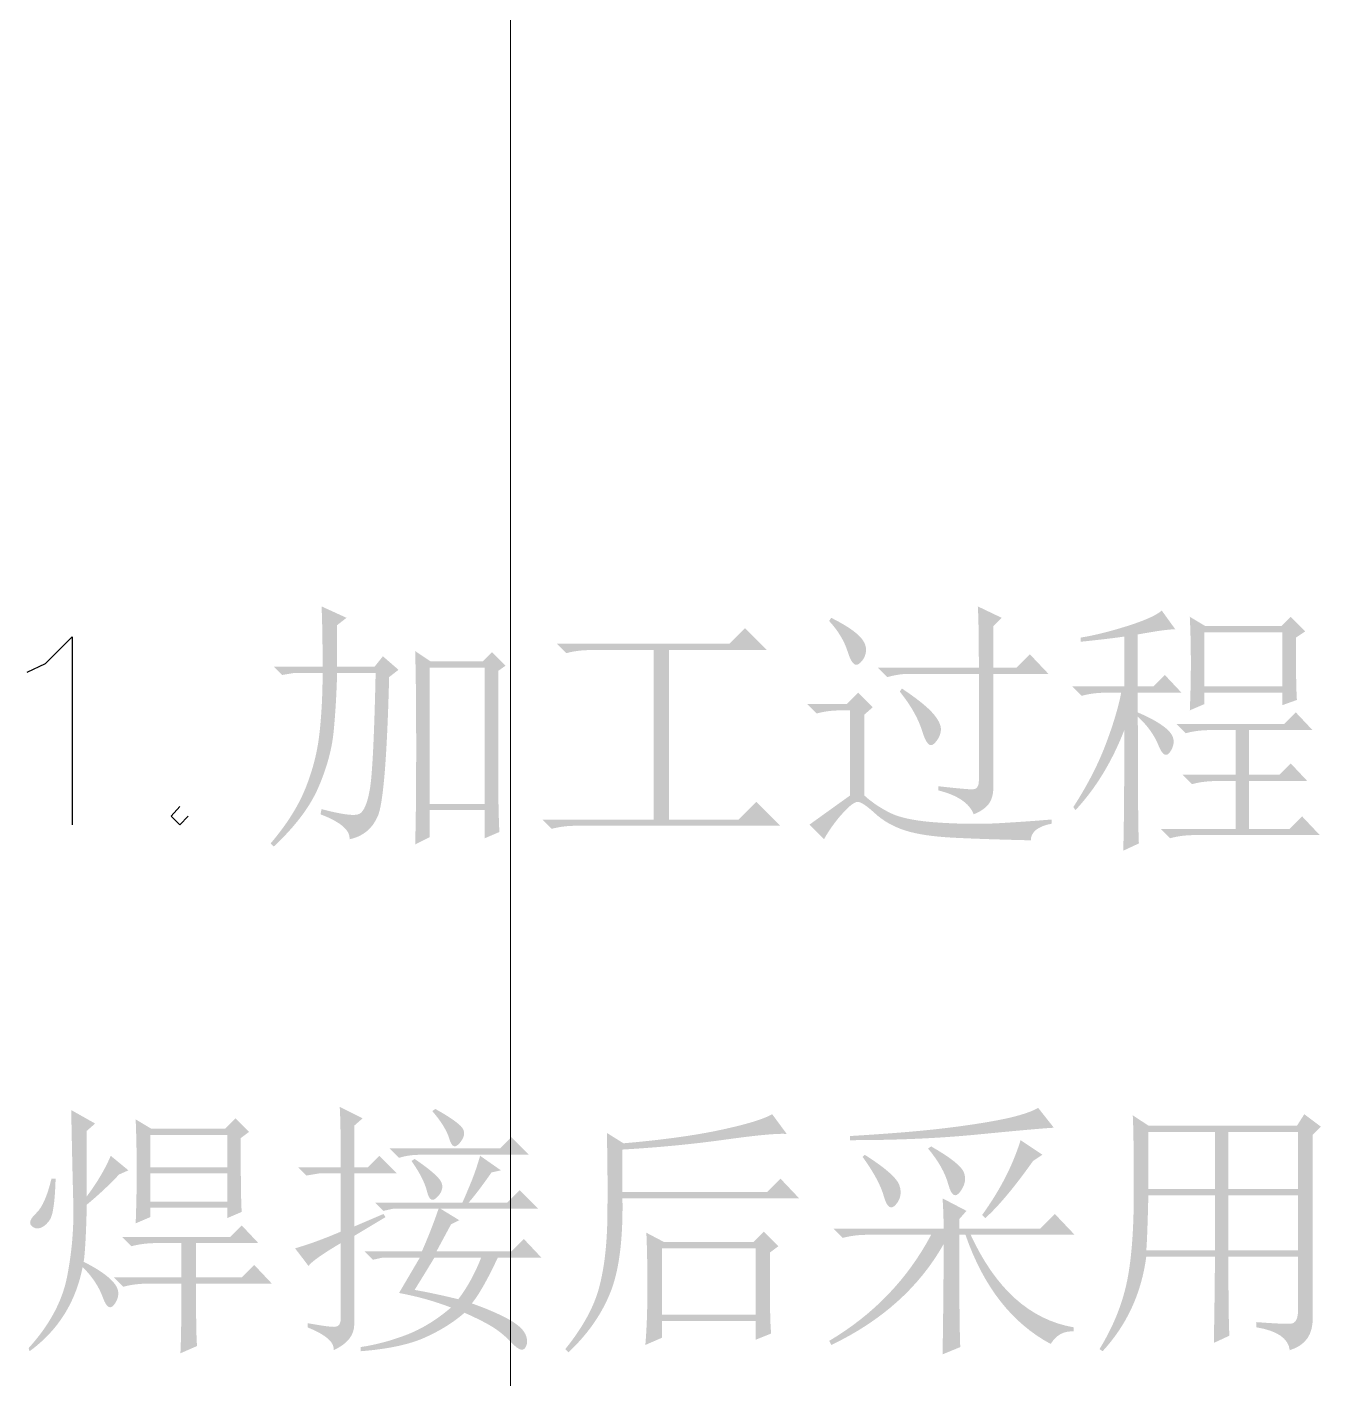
# Model space of a CAD drawing. Header units: millimetres. Extents: x 0 to 841, y 0 to 1189.
# Drawn here: x 406.02 to 444.78, y 177.9 to 218.4 of the extents above; entities that cross this region are included whole.
import ezdxf

# ---------------------------------------------------------------- set-up
doc = ezdxf.new("R2010")
doc.units = ezdxf.units.MM
doc.layers.add('C00-00-00', color=7, linetype='Continuous')
doc.layers.add('CBF-BF-BF', color=7, linetype='Continuous', true_color=0xbfbfbf)

msp = doc.modelspace()

# ---------------------------------------------------------------- hatches: boundary and pattern name
at = {"layer": 'C00-00-00'}
h = msp.add_hatch(color=256, dxfattribs=at)
edge = h.paths.add_edge_path(flags=0)
edge.add_spline(control_points=[(414.872239, 199.238147), (414.872239, 199.985595), (414.861766, 200.587522), (414.841371, 201.044479), (414.841371, 201.044479), (415.588819, 200.702175), (415.588819, 200.702175), (415.588819, 200.702175), (415.30825, 200.483893), (415.30825, 200.483893), (415.30825, 200.483893), (415.30825, 199.238147), (415.30825, 199.238147), (415.30825, 199.238147), (416.429422, 199.238147), (416.429422, 199.238147), (416.429422, 199.238147), (416.678571, 199.549583), (416.678571, 199.549583), (416.678571, 199.549583), (417.146002, 199.144991), (417.146002, 199.144991), (417.146002, 199.144991), (416.865433, 198.92671), (416.865433, 198.92671), (416.803146, 196.517899), (416.689044, 195.127183), (416.523129, 194.753459), (416.356662, 194.379735), (416.076644, 194.151532), (415.681974, 194.068299), (415.70292, 194.338394), (415.411879, 194.586992), (414.809951, 194.815747), (414.809951, 194.815747), (414.841371, 194.971741), (414.841371, 194.971741), (415.464244, 194.805274), (415.842929, 194.75842), (415.977977, 194.831181), (416.112473, 194.903941), (416.216653, 195.15309), (416.289413, 195.578629), (416.362174, 196.004167), (416.418949, 197.161719), (416.460841, 199.051285), (416.460841, 199.051285), (415.30825, 199.051285), (415.30825, 199.051285), (415.287304, 198.366124), (415.250924, 197.769158), (415.199109, 197.260386), (415.147295, 196.751615), (414.996813, 196.206463), (414.747664, 195.625482), (414.498515, 195.04395), (414.05203, 194.452496), (413.408762, 193.850017), (413.408762, 193.850017), (413.315056, 193.943724), (413.315056, 193.943724), (413.792408, 194.50431), (414.140225, 195.054423), (414.358506, 195.594614), (414.576236, 196.134254), (414.716245, 196.684366), (414.778532, 197.244952), (414.84082, 197.805538), (414.872239, 198.407465), (414.872239, 199.051285), (414.872239, 199.051285), (414.031635, 199.051285), (414.031635, 199.051285), (414.031635, 199.051285), (413.657912, 198.988997), (413.657912, 198.988997), (413.657912, 198.988997), (413.408762, 199.238147), (413.408762, 199.238147), (413.408762, 199.238147), (414.872239, 199.238147), (414.872239, 199.238147)], knot_values=[0, 0, 0, 0, 1, 1, 1, 2, 2, 2, 3, 3, 3, 4, 4, 4, 5, 5, 5, 6, 6, 6, 7, 7, 7, 8, 8, 8, 9, 9, 9, 10, 10, 10, 11, 11, 11, 12, 12, 12, 13, 13, 13, 14, 14, 14, 15, 15, 15, 16, 16, 16, 17, 17, 17, 18, 18, 18, 19, 19, 19, 20, 20, 20, 21, 21, 21, 22, 22, 22, 23, 23, 23, 24, 24, 24, 25, 25, 25, 26, 26, 26, 27, 27, 27, 27], degree=3, periodic=1)
edge = h.paths.add_edge_path(flags=0)
edge.add_spline(control_points=[(420.135793, 199.113572), (420.135793, 199.113572), (420.135793, 195.719188), (420.135793, 195.719188), (420.135793, 195.22089), (420.145715, 194.742986), (420.166662, 194.286029), (420.166662, 194.286029), (419.73065, 194.099167), (419.73065, 194.099167), (419.73065, 194.099167), (419.73065, 194.940321), (419.73065, 194.940321), (419.73065, 194.940321), (418.080312, 194.940321), (418.080312, 194.940321), (418.080312, 194.940321), (418.080312, 194.130586), (418.080312, 194.130586), (418.080312, 194.130586), (417.6443, 193.912305), (417.6443, 193.912305), (417.664695, 194.556124), (417.675168, 195.521302), (417.675168, 196.808941), (417.675168, 198.096029), (417.664695, 199.061758), (417.6443, 199.705577), (417.6443, 199.705577), (418.11118, 199.394141), (418.11118, 199.394141), (418.11118, 199.394141), (419.668363, 199.394141), (419.668363, 199.394141), (419.668363, 199.394141), (419.948932, 199.674158), (419.948932, 199.674158), (419.948932, 199.674158), (420.353524, 199.269566), (420.353524, 199.269566), (420.353524, 199.269566), (420.135793, 199.113572), (420.135793, 199.113572)], knot_values=[0, 0, 0, 0, 1, 1, 1, 2, 2, 2, 3, 3, 3, 4, 4, 4, 5, 5, 5, 6, 6, 6, 7, 7, 7, 8, 8, 8, 9, 9, 9, 10, 10, 10, 11, 11, 11, 12, 12, 12, 13, 13, 13, 14, 14, 14, 14], degree=3, periodic=1)
edge = h.paths.add_edge_path(flags=0)
edge.add_spline(control_points=[(418.080312, 199.207279), (418.080312, 199.207279), (418.080312, 195.127183), (418.080312, 195.127183), (418.080312, 195.127183), (419.73065, 195.127183), (419.73065, 195.127183), (419.73065, 195.127183), (419.73065, 199.207279), (419.73065, 199.207279), (419.73065, 199.207279), (418.080312, 199.207279), (418.080312, 199.207279)], knot_values=[0, 0, 0, 0, 1, 1, 1, 2, 2, 2, 3, 3, 3, 4, 4, 4, 4], degree=3, periodic=1)
h = msp.add_hatch(color=256, dxfattribs=at)
edge = h.paths.add_edge_path(flags=0)
edge.add_spline(control_points=[(432.162319, 198.490699), (432.162319, 198.490699), (432.224606, 198.584405), (432.224606, 198.584405), (432.660617, 198.293364), (432.967093, 198.049727), (433.143482, 197.852392), (433.319871, 197.655057), (433.402553, 197.483629), (433.392631, 197.338108), (433.382158, 197.192587), (433.31491, 197.05809), (433.190335, 196.933516), (433.06576, 196.808941), (432.946147, 196.933516), (432.832045, 197.30724), (432.717392, 197.680964), (432.49415, 198.075083), (432.162319, 198.490699), (432.162319, 198.490699), (432.162319, 198.490699), (432.162319, 198.490699)], knot_values=[0, 0, 0, 0, 1, 1, 1, 2, 2, 2, 3, 3, 3, 4, 4, 4, 5, 5, 5, 6, 6, 6, 7, 7, 7, 7], degree=3, periodic=1)
edge = h.paths.add_edge_path(flags=0)
edge.add_spline(control_points=[(434.529237, 199.207279), (434.529237, 200.120642), (434.518764, 200.733043), (434.498369, 201.044479), (434.498369, 201.044479), (435.214398, 200.702175), (435.214398, 200.702175), (435.214398, 200.702175), (434.965248, 200.453025), (434.965248, 200.453025), (434.965248, 200.453025), (434.965248, 199.207279), (434.965248, 199.207279), (434.965248, 199.207279), (435.650409, 199.207279), (435.650409, 199.207279), (435.650409, 199.207279), (436.055552, 199.611871), (436.055552, 199.611871), (436.055552, 199.611871), (436.616138, 199.020417), (436.616138, 199.020417), (436.616138, 199.020417), (434.965248, 199.020417), (434.965248, 199.020417), (434.965248, 199.020417), (434.965248, 195.656901), (434.965248, 195.656901), (434.965248, 195.428147), (434.918395, 195.251758), (434.82524, 195.127183), (434.731533, 195.002609), (434.581051, 194.898429), (434.373794, 194.815747), (434.24922, 195.147578), (433.895891, 195.386806), (433.31491, 195.532326), (433.31491, 195.532326), (433.31491, 195.656901), (433.31491, 195.656901), (433.874944, 195.594063), (434.2178, 195.563195), (434.342375, 195.563195), (434.46695, 195.563195), (434.529237, 195.645877), (434.529237, 195.812344), (434.529237, 195.812344), (434.529237, 199.020417), (434.529237, 199.020417), (434.529237, 199.020417), (432.3806, 199.020417), (432.3806, 199.020417), (432.214133, 199.020417), (432.016798, 198.988997), (431.788595, 198.92671), (431.788595, 198.92671), (431.508577, 199.207279), (431.508577, 199.207279), (431.508577, 199.207279), (434.529237, 199.207279), (434.529237, 199.207279)], knot_values=[0, 0, 0, 0, 1, 1, 1, 2, 2, 2, 3, 3, 3, 4, 4, 4, 5, 5, 5, 6, 6, 6, 7, 7, 7, 8, 8, 8, 9, 9, 9, 10, 10, 10, 11, 11, 11, 12, 12, 12, 13, 13, 13, 14, 14, 14, 15, 15, 15, 16, 16, 16, 17, 17, 17, 18, 18, 18, 19, 19, 19, 20, 20, 20, 20], degree=3, periodic=1)
edge = h.paths.add_edge_path(flags=0)
edge.add_spline(control_points=[(430.04455, 200.608468), (430.04455, 200.608468), (430.106837, 200.702175), (430.106837, 200.702175), (430.480561, 200.514761), (430.750105, 200.343333), (430.916572, 200.187891), (431.082488, 200.032448), (431.160209, 199.876454), (431.150287, 199.721011), (431.139814, 199.565017), (431.072566, 199.434931), (430.947991, 199.331302), (430.823417, 199.227674), (430.708764, 199.341775), (430.605135, 199.674158), (430.501507, 200.00599), (430.314645, 200.317426), (430.04455, 200.608468), (430.04455, 200.608468), (430.04455, 200.608468), (430.04455, 200.608468)], knot_values=[0, 0, 0, 0, 1, 1, 1, 2, 2, 2, 3, 3, 3, 4, 4, 4, 5, 5, 5, 6, 6, 6, 7, 7, 7, 7], degree=3, periodic=1)
edge = h.paths.add_edge_path(flags=0)
edge.add_spline(control_points=[(431.103434, 195.376333), (431.331637, 195.168524), (431.596772, 194.992136), (431.897735, 194.846615), (432.198699, 194.701094), (432.681012, 194.607938), (433.345778, 194.566597), (434.009992, 194.524705), (434.611919, 194.519744), (435.15211, 194.551163), (435.69175, 194.582031), (436.210995, 194.618412), (436.709293, 194.660304), (436.709293, 194.660304), (436.709293, 194.535729), (436.709293, 194.535729), (436.293677, 194.452496), (436.08642, 194.286029), (436.08642, 194.036879), (435.15211, 194.057826), (434.378755, 194.084284), (433.766355, 194.115152), (433.153404, 194.14602), (432.670539, 194.21878), (432.317761, 194.332882), (431.964984, 194.447535), (431.66402, 194.618412), (431.414871, 194.846615), (431.165721, 195.074818), (430.994293, 195.189471), (430.901138, 195.189471), (430.807431, 195.189471), (430.65695, 195.074818), (430.449693, 194.846615), (430.241885, 194.618412), (430.055023, 194.35934), (429.889107, 194.068299), (429.889107, 194.068299), (429.453096, 194.50431), (429.453096, 194.50431), (429.826819, 194.774405), (430.231411, 195.064896), (430.667423, 195.376333), (430.667423, 195.376333), (430.667423, 197.930113), (430.667423, 197.930113), (430.667423, 197.930113), (430.418273, 197.930113), (430.418273, 197.930113), (430.148178, 197.930113), (429.899029, 197.898694), (429.670826, 197.836958), (429.670826, 197.836958), (429.390808, 198.116975), (429.390808, 198.116975), (429.390808, 198.116975), (430.574267, 198.116975), (430.574267, 198.116975), (430.574267, 198.116975), (430.916572, 198.459831), (430.916572, 198.459831), (430.916572, 198.459831), (431.352583, 198.02382), (431.352583, 198.02382), (431.352583, 198.02382), (431.103434, 197.805538), (431.103434, 197.805538), (431.103434, 197.805538), (431.103434, 195.376333), (431.103434, 195.376333)], knot_values=[0, 0, 0, 0, 1, 1, 1, 2, 2, 2, 3, 3, 3, 4, 4, 4, 5, 5, 5, 6, 6, 6, 7, 7, 7, 8, 8, 8, 9, 9, 9, 10, 10, 10, 11, 11, 11, 12, 12, 12, 13, 13, 13, 14, 14, 14, 15, 15, 15, 16, 16, 16, 17, 17, 17, 18, 18, 18, 19, 19, 19, 20, 20, 20, 21, 21, 21, 22, 22, 22, 23, 23, 23, 23], degree=3, periodic=1)
h = msp.add_hatch(color=256, dxfattribs=at)
edge = h.paths.add_edge_path(flags=0)
edge.add_spline(control_points=[(440.848479, 197.930113), (440.869425, 198.407465), (440.879898, 198.879857), (440.879898, 199.347287), (440.879898, 199.814167), (440.869425, 200.276085), (440.848479, 200.733043), (440.848479, 200.733043), (441.31591, 200.453025), (441.31591, 200.453025), (441.31591, 200.453025), (443.589122, 200.453025), (443.589122, 200.453025), (443.589122, 200.453025), (443.86969, 200.733043), (443.86969, 200.733043), (443.86969, 200.733043), (444.305701, 200.297031), (444.305701, 200.297031), (444.305701, 200.297031), (444.025133, 200.110169), (444.025133, 200.110169), (444.025133, 199.154913), (444.035606, 198.53204), (444.056552, 198.24155), (444.056552, 198.24155), (443.620541, 198.086107), (443.620541, 198.086107), (443.620541, 198.086107), (443.620541, 198.459831), (443.620541, 198.459831), (443.620541, 198.459831), (441.28449, 198.459831), (441.28449, 198.459831), (441.28449, 198.459831), (441.28449, 198.116975), (441.28449, 198.116975), (441.28449, 198.116975), (440.848479, 197.930113), (440.848479, 197.930113)], knot_values=[0, 0, 0, 0, 1, 1, 1, 2, 2, 2, 3, 3, 3, 4, 4, 4, 5, 5, 5, 6, 6, 6, 7, 7, 7, 8, 8, 8, 9, 9, 9, 10, 10, 10, 11, 11, 11, 12, 12, 12, 13, 13, 13, 13], degree=3, periodic=1)
edge = h.paths.add_edge_path(flags=0)
edge.add_spline(control_points=[(441.28449, 200.266163), (441.28449, 200.266163), (441.28449, 198.646693), (441.28449, 198.646693), (441.28449, 198.646693), (443.620541, 198.646693), (443.620541, 198.646693), (443.620541, 198.646693), (443.620541, 200.266163), (443.620541, 200.266163), (443.620541, 200.266163), (441.28449, 200.266163), (441.28449, 200.266163)], knot_values=[0, 0, 0, 0, 1, 1, 1, 2, 2, 2, 3, 3, 3, 4, 4, 4, 4], degree=3, periodic=1)
edge = h.paths.add_edge_path(flags=0)
edge.add_spline(control_points=[(440.443887, 197.525521), (440.443887, 197.525521), (443.682828, 197.525521), (443.682828, 197.525521), (443.682828, 197.525521), (444.025133, 197.867826), (444.025133, 197.867826), (444.025133, 197.867826), (444.523431, 197.338659), (444.523431, 197.338659), (444.523431, 197.338659), (442.623944, 197.338659), (442.623944, 197.338659), (442.623944, 197.338659), (442.623944, 195.999206), (442.623944, 195.999206), (442.623944, 195.999206), (443.526834, 195.999206), (443.526834, 195.999206), (443.526834, 195.999206), (443.86969, 196.342062), (443.86969, 196.342062), (443.86969, 196.342062), (444.367989, 195.812344), (444.367989, 195.812344), (444.367989, 195.812344), (442.623944, 195.812344), (442.623944, 195.812344), (442.623944, 195.812344), (442.623944, 194.379735), (442.623944, 194.379735), (442.623944, 194.379735), (443.838271, 194.379735), (443.838271, 194.379735), (443.838271, 194.379735), (444.211995, 194.753459), (444.211995, 194.753459), (444.211995, 194.753459), (444.741713, 194.192873), (444.741713, 194.192873), (444.741713, 194.192873), (441.004473, 194.192873), (441.004473, 194.192873), (440.734378, 194.192873), (440.485228, 194.162005), (440.257025, 194.099167), (440.257025, 194.099167), (439.976457, 194.379735), (439.976457, 194.379735), (439.976457, 194.379735), (442.2188, 194.379735), (442.2188, 194.379735), (442.2188, 194.379735), (442.2188, 195.812344), (442.2188, 195.812344), (442.2188, 195.812344), (441.658214, 195.812344), (441.658214, 195.812344), (441.388119, 195.812344), (441.13897, 195.780925), (440.910767, 195.719188), (440.910767, 195.719188), (440.630749, 195.999206), (440.630749, 195.999206), (440.630749, 195.999206), (442.2188, 195.999206), (442.2188, 195.999206), (442.2188, 195.999206), (442.2188, 197.338659), (442.2188, 197.338659), (442.2188, 197.338659), (441.471352, 197.338659), (441.471352, 197.338659), (441.201257, 197.338659), (440.952108, 197.30724), (440.723905, 197.244952), (440.723905, 197.244952), (440.443887, 197.525521), (440.443887, 197.525521)], knot_values=[0, 0, 0, 0, 1, 1, 1, 2, 2, 2, 3, 3, 3, 4, 4, 4, 5, 5, 5, 6, 6, 6, 7, 7, 7, 8, 8, 8, 9, 9, 9, 10, 10, 10, 11, 11, 11, 12, 12, 12, 13, 13, 13, 14, 14, 14, 15, 15, 15, 16, 16, 16, 17, 17, 17, 18, 18, 18, 19, 19, 19, 20, 20, 20, 21, 21, 21, 22, 22, 22, 23, 23, 23, 24, 24, 24, 25, 25, 25, 26, 26, 26, 26], degree=3, periodic=1)
edge = h.paths.add_edge_path(flags=0)
edge.add_spline(control_points=[(438.886704, 200.141589), (438.616609, 200.099696), (438.180597, 200.047882), (437.57867, 199.985595), (437.57867, 199.985595), (437.57867, 200.110169), (437.57867, 200.110169), (437.972789, 200.172457), (438.434707, 200.286558), (438.964425, 200.453025), (439.493592, 200.618941), (439.841409, 200.774384), (440.007876, 200.919905), (440.007876, 200.919905), (440.412468, 200.359319), (440.412468, 200.359319), (440.225606, 200.359319), (439.851882, 200.307504), (439.291296, 200.203876), (439.291296, 200.203876), (439.291296, 198.646693), (439.291296, 198.646693), (439.291296, 198.646693), (439.758727, 198.646693), (439.758727, 198.646693), (439.758727, 198.646693), (440.101031, 198.988997), (440.101031, 198.988997), (440.101031, 198.988997), (440.59933, 198.459831), (440.59933, 198.459831), (440.59933, 198.459831), (439.291296, 198.459831), (439.291296, 198.459831), (439.291296, 198.459831), (439.291296, 197.867826), (439.291296, 197.867826), (439.727307, 197.680964), (440.033783, 197.499063), (440.210172, 197.322674), (440.386561, 197.146285), (440.412468, 196.94895), (440.287893, 196.73122), (440.163319, 196.512938), (440.038744, 196.559792), (439.914169, 196.871228), (439.789595, 197.182665), (439.581786, 197.473155), (439.291296, 197.743251), (439.291296, 195.58359), (439.301769, 194.317448), (439.322715, 193.943724), (439.322715, 193.943724), (438.855285, 193.725443), (438.855285, 193.725443), (438.876231, 194.514783), (438.886704, 195.719188), (438.886704, 197.338659), (438.51298, 196.383403), (438.024603, 195.584141), (437.422676, 194.940321), (437.422676, 194.940321), (437.360389, 195.034028), (437.360389, 195.034028), (437.775454, 195.677296), (438.097364, 196.300169), (438.325567, 196.902096), (438.55377, 197.504024), (438.709764, 198.023268), (438.792997, 198.459831), (438.792997, 198.459831), (438.356986, 198.459831), (438.356986, 198.459831), (438.086891, 198.459831), (437.837741, 198.428412), (437.609538, 198.366124), (437.609538, 198.366124), (437.329521, 198.646693), (437.329521, 198.646693), (437.329521, 198.646693), (438.886704, 198.646693), (438.886704, 198.646693), (438.886704, 198.646693), (438.886704, 200.141589), (438.886704, 200.141589)], knot_values=[0, 0, 0, 0, 1, 1, 1, 2, 2, 2, 3, 3, 3, 4, 4, 4, 5, 5, 5, 6, 6, 6, 7, 7, 7, 8, 8, 8, 9, 9, 9, 10, 10, 10, 11, 11, 11, 12, 12, 12, 13, 13, 13, 14, 14, 14, 15, 15, 15, 16, 16, 16, 17, 17, 17, 18, 18, 18, 19, 19, 19, 20, 20, 20, 21, 21, 21, 22, 22, 22, 23, 23, 23, 24, 24, 24, 25, 25, 25, 26, 26, 26, 27, 27, 27, 28, 28, 28, 28], degree=3, periodic=1)
h = msp.add_hatch(color=256, dxfattribs=at)
edge = h.paths.add_edge_path(flags=0)
edge.add_spline(control_points=[(421.888107, 199.923307), (421.888107, 199.923307), (427.057955, 199.923307), (427.057955, 199.923307), (427.057955, 199.923307), (427.524834, 200.390738), (427.524834, 200.390738), (427.524834, 200.390738), (428.179127, 199.736445), (428.179127, 199.736445), (428.179127, 199.736445), (425.251622, 199.736445), (425.251622, 199.736445), (425.251622, 199.736445), (425.251622, 194.660304), (425.251622, 194.660304), (425.251622, 194.660304), (427.337972, 194.660304), (427.337972, 194.660304), (427.337972, 194.660304), (427.86769, 195.189471), (427.86769, 195.189471), (427.86769, 195.189471), (428.583719, 194.472891), (428.583719, 194.472891), (428.583719, 194.472891), (422.479561, 194.472891), (422.479561, 194.472891), (422.209465, 194.472891), (421.960316, 194.442023), (421.732113, 194.379735), (421.732113, 194.379735), (421.452096, 194.660304), (421.452096, 194.660304), (421.452096, 194.660304), (424.784192, 194.660304), (424.784192, 194.660304), (424.784192, 194.660304), (424.784192, 199.736445), (424.784192, 199.736445), (424.784192, 199.736445), (422.915572, 199.736445), (422.915572, 199.736445), (422.645477, 199.736445), (422.396327, 199.705026), (422.168124, 199.64329), (422.168124, 199.64329), (421.888107, 199.923307), (421.888107, 199.923307)], knot_values=[0, 0, 0, 0, 1, 1, 1, 2, 2, 2, 3, 3, 3, 4, 4, 4, 5, 5, 5, 6, 6, 6, 7, 7, 7, 8, 8, 8, 9, 9, 9, 10, 10, 10, 11, 11, 11, 12, 12, 12, 13, 13, 13, 14, 14, 14, 15, 15, 15, 16, 16, 16, 16], degree=3, periodic=1)
h = msp.add_hatch(color=256, dxfattribs=at)
edge = h.paths.add_edge_path(flags=0)
edge.add_spline(control_points=[(409.273087, 182.56193), (409.294033, 183.121965), (409.304506, 183.646171), (409.304506, 184.134547), (409.304506, 184.622373), (409.294033, 185.136106), (409.273087, 185.676297), (409.273087, 185.676297), (409.740517, 185.395728), (409.740517, 185.395728), (409.740517, 185.395728), (411.951442, 185.395728), (411.951442, 185.395728), (411.951442, 185.395728), (412.262878, 185.707165), (412.262878, 185.707165), (412.262878, 185.707165), (412.668022, 185.302573), (412.668022, 185.302573), (412.668022, 185.302573), (412.418872, 185.115711), (412.418872, 185.115711), (412.418872, 183.890359), (412.428794, 183.153384), (412.44974, 182.904235), (412.44974, 182.904235), (412.013729, 182.717373), (412.013729, 182.717373), (412.013729, 182.717373), (412.013729, 183.02881), (412.013729, 183.02881), (412.013729, 183.02881), (409.709098, 183.02881), (409.709098, 183.02881), (409.709098, 183.02881), (409.709098, 182.748792), (409.709098, 182.748792), (409.709098, 182.748792), (409.273087, 182.56193), (409.273087, 182.56193)], knot_values=[0, 0, 0, 0, 1, 1, 1, 2, 2, 2, 3, 3, 3, 4, 4, 4, 5, 5, 5, 6, 6, 6, 7, 7, 7, 8, 8, 8, 9, 9, 9, 10, 10, 10, 11, 11, 11, 12, 12, 12, 13, 13, 13, 13], degree=3, periodic=1)
edge = h.paths.add_edge_path(flags=0)
edge.add_spline(control_points=[(409.709098, 185.208866), (409.709098, 185.208866), (409.709098, 184.243688), (409.709098, 184.243688), (409.709098, 184.243688), (412.013729, 184.243688), (412.013729, 184.243688), (412.013729, 184.243688), (412.013729, 185.208866), (412.013729, 185.208866), (412.013729, 185.208866), (409.709098, 185.208866), (409.709098, 185.208866)], knot_values=[0, 0, 0, 0, 1, 1, 1, 2, 2, 2, 3, 3, 3, 4, 4, 4, 4], degree=3, periodic=1)
edge = h.paths.add_edge_path(flags=0)
edge.add_spline(control_points=[(412.013729, 184.056826), (412.013729, 184.056826), (409.709098, 184.056826), (409.709098, 184.056826), (409.709098, 184.056826), (409.709098, 183.215672), (409.709098, 183.215672), (409.709098, 183.215672), (412.013729, 183.215672), (412.013729, 183.215672), (412.013729, 183.215672), (412.013729, 184.056826), (412.013729, 184.056826)], knot_values=[0, 0, 0, 0, 1, 1, 1, 2, 2, 2, 3, 3, 3, 4, 4, 4, 4], degree=3, periodic=1)
edge = h.paths.add_edge_path(flags=0)
edge.add_spline(control_points=[(411.079419, 180.755598), (411.079419, 179.758449), (411.089892, 179.135576), (411.110838, 178.886427), (411.110838, 178.886427), (410.61254, 178.668697), (410.61254, 178.668697), (410.632935, 179.042421), (410.643408, 179.738054), (410.643408, 180.755598), (410.643408, 180.755598), (409.646811, 180.755598), (409.646811, 180.755598), (409.376715, 180.755598), (409.127566, 180.724179), (408.899363, 180.661891), (408.899363, 180.661891), (408.619345, 180.94246), (408.619345, 180.94246), (408.619345, 180.94246), (410.643408, 180.94246), (410.643408, 180.94246), (410.643408, 180.94246), (410.643408, 181.969925), (410.643408, 181.969925), (410.643408, 181.969925), (409.89596, 181.969925), (409.89596, 181.969925), (409.625864, 181.969925), (409.376715, 181.938506), (409.148512, 181.87677), (409.148512, 181.87677), (408.868495, 182.156787), (408.868495, 182.156787), (408.868495, 182.156787), (412.107436, 182.156787), (412.107436, 182.156787), (412.107436, 182.156787), (412.44974, 182.499643), (412.44974, 182.499643), (412.44974, 182.499643), (412.948039, 181.969925), (412.948039, 181.969925), (412.948039, 181.969925), (411.079419, 181.969925), (411.079419, 181.969925), (411.079419, 181.969925), (411.079419, 180.94246), (411.079419, 180.94246), (411.079419, 180.94246), (412.44974, 180.94246), (412.44974, 180.94246), (412.44974, 180.94246), (412.823464, 181.316184), (412.823464, 181.316184), (412.823464, 181.316184), (413.353182, 180.755598), (413.353182, 180.755598), (413.353182, 180.755598), (411.079419, 180.755598), (411.079419, 180.755598)], knot_values=[0, 0, 0, 0, 1, 1, 1, 2, 2, 2, 3, 3, 3, 4, 4, 4, 5, 5, 5, 6, 6, 6, 7, 7, 7, 8, 8, 8, 9, 9, 9, 10, 10, 10, 11, 11, 11, 12, 12, 12, 13, 13, 13, 14, 14, 14, 15, 15, 15, 16, 16, 16, 17, 17, 17, 18, 18, 18, 19, 19, 19, 20, 20, 20, 20], degree=3, periodic=1)
edge = h.paths.add_edge_path(flags=0)
edge.add_spline(control_points=[(407.342179, 185.956314), (407.342179, 185.956314), (408.058759, 185.551722), (408.058759, 185.551722), (408.058759, 185.551722), (407.80961, 185.333441), (407.80961, 185.333441), (407.80961, 185.333441), (407.80961, 183.371666), (407.80961, 183.371666), (408.120495, 183.786731), (408.359172, 184.191323), (408.525639, 184.585993), (408.525639, 184.585993), (409.055357, 184.149981), (409.055357, 184.149981), (409.055357, 184.149981), (408.774788, 184.025407), (408.774788, 184.025407), (408.483746, 183.71397), (408.162388, 183.413007), (407.80961, 183.122516), (407.788664, 182.250494), (407.757245, 181.679435), (407.715903, 181.409339), (408.130969, 181.201531), (408.426971, 180.999235), (408.60336, 180.8019), (408.779749, 180.604565), (408.800695, 180.397308), (408.665647, 180.179027), (408.5306, 179.960745), (408.406025, 180.013111), (408.291923, 180.335021), (408.177822, 180.65693), (407.975526, 180.962855), (407.685035, 181.253896), (407.477227, 180.194461), (406.947509, 179.353857), (406.096433, 178.730984), (406.096433, 178.730984), (406.065565, 178.824139), (406.065565, 178.824139), (406.688438, 179.5093), (407.072084, 180.220368), (407.217605, 180.957894), (407.363126, 181.694869), (407.425413, 182.437356), (407.404467, 183.184804), (407.383521, 183.932251), (407.363126, 184.856088), (407.342179, 185.956314), (407.342179, 185.956314), (407.342179, 185.956314), (407.342179, 185.956314)], knot_values=[0, 0, 0, 0, 1, 1, 1, 2, 2, 2, 3, 3, 3, 4, 4, 4, 5, 5, 5, 6, 6, 6, 7, 7, 7, 8, 8, 8, 9, 9, 9, 10, 10, 10, 11, 11, 11, 12, 12, 12, 13, 13, 13, 14, 14, 14, 15, 15, 15, 16, 16, 16, 17, 17, 17, 18, 18, 18, 18], degree=3, periodic=1)
edge = h.paths.add_edge_path(flags=0)
edge.add_spline(control_points=[(406.8753, 183.900832), (406.854354, 183.215672), (406.797028, 182.805567), (406.703872, 182.67052), (406.610166, 182.535472), (406.511498, 182.452238), (406.40787, 182.42137), (406.304241, 182.390502), (406.216047, 182.416409), (406.143286, 182.499643), (406.070526, 182.582325), (406.12234, 182.7069), (406.298729, 182.873367), (406.475118, 183.039283), (406.626151, 183.381587), (406.750725, 183.900832), (406.750725, 183.900832), (406.8753, 183.900832), (406.8753, 183.900832)], knot_values=[0, 0, 0, 0, 1, 1, 1, 2, 2, 2, 3, 3, 3, 4, 4, 4, 5, 5, 5, 6, 6, 6, 6], degree=3, periodic=1)
h = msp.add_hatch(color=256, dxfattribs=at)
edge = h.paths.add_edge_path(flags=0)
edge.add_spline(control_points=[(416.880409, 184.804274), (416.880409, 184.804274), (420.181637, 184.804274), (420.181637, 184.804274), (420.181637, 184.804274), (420.524493, 185.146579), (420.524493, 185.146579), (420.524493, 185.146579), (421.053659, 184.617412), (421.053659, 184.617412), (421.053659, 184.617412), (417.846138, 184.617412), (417.846138, 184.617412), (417.576042, 184.617412), (417.347288, 184.585993), (417.160977, 184.523705), (417.160977, 184.523705), (416.880409, 184.804274), (416.880409, 184.804274)], knot_values=[0, 0, 0, 0, 1, 1, 1, 2, 2, 2, 3, 3, 3, 4, 4, 4, 5, 5, 5, 6, 6, 6, 6], degree=3, periodic=1)
edge = h.paths.add_edge_path(flags=0)
edge.add_spline(control_points=[(417.627857, 184.492837), (418.084263, 184.18085), (418.349397, 183.952646), (418.422158, 183.807126), (418.494918, 183.661605), (418.458538, 183.511123), (418.313017, 183.35568), (418.167496, 183.200238), (418.063868, 183.252052), (418.00158, 183.511674), (417.939293, 183.770745), (417.78385, 184.077221), (417.534701, 184.43055), (417.534701, 184.43055), (417.627857, 184.492837), (417.627857, 184.492837)], knot_values=[0, 0, 0, 0, 1, 1, 1, 2, 2, 2, 3, 3, 3, 4, 4, 4, 5, 5, 5, 5], degree=3, periodic=1)
edge = h.paths.add_edge_path(flags=0)
edge.add_spline(control_points=[(418.71816, 182.530511), (418.71816, 182.530511), (418.282149, 181.720776), (418.282149, 181.720776), (418.282149, 181.720776), (420.524493, 181.720776), (420.524493, 181.720776), (420.524493, 181.720776), (420.898217, 182.0945), (420.898217, 182.0945), (420.898217, 182.0945), (421.427383, 181.533914), (421.427383, 181.533914), (421.427383, 181.533914), (420.11935, 181.533914), (420.11935, 181.533914), (419.807913, 180.869148), (419.548291, 180.412742), (419.341034, 180.163593), (419.756099, 180.018072), (420.108876, 179.86759), (420.399918, 179.712147), (420.690409, 179.556153), (420.871758, 179.400711), (420.944519, 179.244717), (421.017279, 179.089274), (421.017279, 178.954226), (420.944519, 178.840125), (420.871758, 178.726023), (420.742223, 178.767364), (420.555361, 178.964699), (420.368499, 179.162034), (420.176676, 179.322989), (419.979341, 179.447564), (419.782006, 179.572139), (419.496476, 179.717108), (419.122752, 179.883575), (418.79037, 179.592534), (418.390738, 179.343384), (417.923859, 179.135576), (417.456429, 178.928319), (416.818121, 178.793271), (416.008386, 178.730984), (416.008386, 178.730984), (416.008386, 178.855559), (416.008386, 178.855559), (416.444397, 178.917846), (416.895843, 179.03746), (417.363273, 179.213849), (417.830153, 179.390238), (418.281598, 179.665294), (418.71816, 180.039018), (418.240257, 180.22588), (417.721012, 180.371401), (417.160977, 180.475029), (417.368234, 180.827807), (417.576042, 181.181136), (417.78385, 181.533914), (417.78385, 181.533914), (416.662679, 181.533914), (416.662679, 181.533914), (416.662679, 181.533914), (416.38211, 181.471626), (416.38211, 181.471626), (416.38211, 181.471626), (416.132961, 181.720776), (416.132961, 181.720776), (416.132961, 181.720776), (417.846138, 181.720776), (417.846138, 181.720776), (418.053395, 182.198128), (418.219862, 182.624218), (418.344436, 182.997942), (418.344436, 182.997942), (416.974115, 182.997942), (416.974115, 182.997942), (416.974115, 182.997942), (416.693547, 182.935654), (416.693547, 182.935654), (416.693547, 182.935654), (416.444397, 183.184804), (416.444397, 183.184804), (416.444397, 183.184804), (419.060465, 183.184804), (419.060465, 183.184804), (419.143147, 183.371114), (419.231342, 183.578922), (419.325048, 183.807126), (419.418755, 184.035329), (419.506949, 184.294951), (419.590183, 184.585993), (419.590183, 184.585993), (420.213056, 184.149981), (420.213056, 184.149981), (420.213056, 184.149981), (419.932488, 184.087694), (419.932488, 184.087694), (419.641446, 183.672078), (419.413243, 183.371114), (419.247327, 183.184804), (419.247327, 183.184804), (420.399918, 183.184804), (420.399918, 183.184804), (420.399918, 183.184804), (420.773642, 183.558527), (420.773642, 183.558527), (420.773642, 183.558527), (421.334228, 182.997942), (421.334228, 182.997942), (421.334228, 182.997942), (418.406724, 182.997942), (418.406724, 182.997942), (418.406724, 182.997942), (418.96731, 182.655086), (418.96731, 182.655086), (418.96731, 182.655086), (418.71816, 182.530511), (418.71816, 182.530511)], knot_values=[0, 0, 0, 0, 1, 1, 1, 2, 2, 2, 3, 3, 3, 4, 4, 4, 5, 5, 5, 6, 6, 6, 7, 7, 7, 8, 8, 8, 9, 9, 9, 10, 10, 10, 11, 11, 11, 12, 12, 12, 13, 13, 13, 14, 14, 14, 15, 15, 15, 16, 16, 16, 17, 17, 17, 18, 18, 18, 19, 19, 19, 20, 20, 20, 21, 21, 21, 22, 22, 22, 23, 23, 23, 24, 24, 24, 25, 25, 25, 26, 26, 26, 27, 27, 27, 28, 28, 28, 29, 29, 29, 30, 30, 30, 31, 31, 31, 32, 32, 32, 33, 33, 33, 34, 34, 34, 35, 35, 35, 36, 36, 36, 37, 37, 37, 38, 38, 38, 39, 39, 39, 39], degree=3, periodic=1)
edge = h.paths.add_edge_path(flags=0)
edge.add_spline(control_points=[(417.627857, 180.568736), (418.084263, 180.485502), (418.520274, 180.391796), (418.93589, 180.288167), (419.205986, 180.640945), (419.434189, 181.056561), (419.621051, 181.533914), (419.621051, 181.533914), (418.219862, 181.533914), (418.219862, 181.533914), (418.032449, 181.222477), (417.835113, 180.900567), (417.627857, 180.568736), (417.627857, 180.568736), (417.627857, 180.568736), (417.627857, 180.568736)], knot_values=[0, 0, 0, 0, 1, 1, 1, 2, 2, 2, 3, 3, 3, 4, 4, 4, 5, 5, 5, 5], degree=3, periodic=1)
edge = h.paths.add_edge_path(flags=0)
edge.add_spline(control_points=[(418.25073, 185.987733), (418.624454, 185.779925), (418.878564, 185.608497), (419.013612, 185.473449), (419.148659, 185.338402), (419.143699, 185.177447), (418.998178, 184.990585), (418.852657, 184.803723), (418.744067, 184.835142), (418.671307, 185.084291), (418.598547, 185.333441), (418.427119, 185.613458), (418.157574, 185.925446), (418.157574, 185.925446), (418.25073, 185.987733), (418.25073, 185.987733)], knot_values=[0, 0, 0, 0, 1, 1, 1, 2, 2, 2, 3, 3, 3, 4, 4, 4, 5, 5, 5, 5], degree=3, periodic=1)
edge = h.paths.add_edge_path(flags=0)
edge.add_spline(control_points=[(415.821524, 182.468224), (415.821524, 182.468224), (416.693547, 182.841948), (416.693547, 182.841948), (416.693547, 182.841948), (416.755834, 182.748792), (416.755834, 182.748792), (416.755834, 182.748792), (415.821524, 182.188206), (415.821524, 182.188206), (415.821524, 182.188206), (415.821524, 179.540719), (415.821524, 179.540719), (415.821524, 179.208888), (415.613716, 178.949265), (415.198651, 178.761852), (415.239992, 178.990606), (414.98037, 179.21881), (414.420335, 179.447013), (414.420335, 179.447013), (414.420335, 179.572139), (414.420335, 179.572139), (414.876741, 179.488354), (415.15731, 179.452525), (415.260938, 179.462998), (415.364567, 179.473471), (415.416932, 179.561114), (415.416932, 179.727581), (415.416932, 179.727581), (415.416932, 181.969925), (415.416932, 181.969925), (414.855795, 181.637542), (414.533885, 181.409339), (414.451203, 181.284764), (414.451203, 181.284764), (414.046611, 181.814482), (414.046611, 181.814482), (414.420335, 181.918111), (414.876741, 182.084027), (415.416932, 182.312781), (415.416932, 182.312781), (415.416932, 184.056826), (415.416932, 184.056826), (415.416932, 184.056826), (414.76264, 184.056826), (414.76264, 184.056826), (414.76264, 184.056826), (414.388916, 183.994539), (414.388916, 183.994539), (414.388916, 183.994539), (414.139766, 184.243688), (414.139766, 184.243688), (414.139766, 184.243688), (415.416932, 184.243688), (415.416932, 184.243688), (415.416932, 185.094764), (415.406459, 185.696692), (415.385513, 186.050021), (415.385513, 186.050021), (416.070673, 185.707165), (416.070673, 185.707165), (416.070673, 185.707165), (415.821524, 185.489435), (415.821524, 185.489435), (415.821524, 185.489435), (415.821524, 184.243688), (415.821524, 184.243688), (415.821524, 184.243688), (416.226667, 184.243688), (416.226667, 184.243688), (416.226667, 184.243688), (416.568972, 184.585993), (416.568972, 184.585993), (416.568972, 184.585993), (417.09869, 184.056826), (417.09869, 184.056826), (417.09869, 184.056826), (415.821524, 184.056826), (415.821524, 184.056826), (415.821524, 184.056826), (415.821524, 182.468224), (415.821524, 182.468224)], knot_values=[0, 0, 0, 0, 1, 1, 1, 2, 2, 2, 3, 3, 3, 4, 4, 4, 5, 5, 5, 6, 6, 6, 7, 7, 7, 8, 8, 8, 9, 9, 9, 10, 10, 10, 11, 11, 11, 12, 12, 12, 13, 13, 13, 14, 14, 14, 15, 15, 15, 16, 16, 16, 17, 17, 17, 18, 18, 18, 19, 19, 19, 20, 20, 20, 21, 21, 21, 22, 22, 22, 23, 23, 23, 24, 24, 24, 25, 25, 25, 26, 26, 26, 27, 27, 27, 27], degree=3, periodic=1)
h = msp.add_hatch(color=256, dxfattribs=at)
edge = h.paths.add_edge_path(flags=0)
edge.add_spline(control_points=[(436.308212, 186.018601), (436.308212, 186.018601), (436.775642, 185.427147), (436.775642, 185.427147), (436.422313, 185.406201), (435.664392, 185.338402), (434.501879, 185.2243), (433.338815, 185.110198), (432.0622, 185.053423), (430.671484, 185.053423), (430.671484, 185.053423), (430.671484, 185.177998), (430.671484, 185.177998), (431.709422, 185.239734), (432.560499, 185.307534), (433.225265, 185.380294), (433.889479, 185.453054), (434.501879, 185.541249), (435.062465, 185.644877), (435.623051, 185.748506), (436.038116, 185.87308), (436.308212, 186.018601), (436.308212, 186.018601), (436.308212, 186.018601), (436.308212, 186.018601)], knot_values=[0, 0, 0, 0, 1, 1, 1, 2, 2, 2, 3, 3, 3, 4, 4, 4, 5, 5, 5, 6, 6, 6, 7, 7, 7, 8, 8, 8, 8], degree=3, periodic=1)
edge = h.paths.add_edge_path(flags=0)
edge.add_spline(control_points=[(431.107495, 184.617412), (431.730369, 184.222742), (432.077634, 183.916266), (432.150395, 183.698536), (432.223155, 183.480255), (432.186775, 183.288432), (432.041254, 183.122516), (431.895733, 182.956049), (431.776671, 183.039283), (431.683515, 183.371666), (431.589809, 183.703497), (431.37704, 184.098167), (431.045208, 184.555125), (431.045208, 184.555125), (431.107495, 184.617412), (431.107495, 184.617412)], knot_values=[0, 0, 0, 0, 1, 1, 1, 2, 2, 2, 3, 3, 3, 4, 4, 4, 5, 5, 5, 5], degree=3, periodic=1)
edge = h.paths.add_edge_path(flags=0)
edge.add_spline(control_points=[(433.006983, 184.804274), (433.006983, 184.804274), (433.10069, 184.866561), (433.10069, 184.866561), (433.681671, 184.534179), (434.008541, 184.274556), (434.081302, 184.087694), (434.154062, 183.900832), (434.117682, 183.709009), (433.972161, 183.511674), (433.82664, 183.314339), (433.707578, 183.386548), (433.614422, 183.729404), (433.520716, 184.07226), (433.31842, 184.43055), (433.006983, 184.804274), (433.006983, 184.804274), (433.006983, 184.804274), (433.006983, 184.804274)], knot_values=[0, 0, 0, 0, 1, 1, 1, 2, 2, 2, 3, 3, 3, 4, 4, 4, 5, 5, 5, 6, 6, 6, 6], degree=3, periodic=1)
edge = h.paths.add_edge_path(flags=0)
edge.add_spline(control_points=[(435.779045, 185.053423), (435.779045, 185.053423), (436.432786, 184.617412), (436.432786, 184.617412), (436.432786, 184.617412), (436.152769, 184.43055), (436.152769, 184.43055), (435.591632, 183.64121), (435.114279, 183.070151), (434.72016, 182.717373), (434.72016, 182.717373), (434.626454, 182.81108), (434.626454, 182.81108), (435.166094, 183.558527), (435.550291, 184.305975), (435.779045, 185.053423), (435.779045, 185.053423), (435.779045, 185.053423), (435.779045, 185.053423)], knot_values=[0, 0, 0, 0, 1, 1, 1, 2, 2, 2, 3, 3, 3, 4, 4, 4, 5, 5, 5, 6, 6, 6, 6], degree=3, periodic=1)
edge = h.paths.add_edge_path(flags=0)
edge.add_spline(control_points=[(433.941293, 182.219074), (433.941293, 180.433137), (433.951766, 179.312516), (433.972712, 178.855559), (433.972712, 178.855559), (433.442995, 178.637277), (433.442995, 178.637277), (433.463941, 179.924916), (433.474414, 181.025142), (433.474414, 181.939057), (432.747361, 180.651418), (431.626189, 179.644348), (430.110898, 178.917846), (430.110898, 178.917846), (430.048611, 179.042421), (430.048611, 179.042421), (431.37704, 179.83121), (432.394583, 180.890094), (433.10069, 182.219074), (433.10069, 182.219074), (431.200651, 182.219074), (431.200651, 182.219074), (430.930555, 182.219074), (430.681406, 182.187655), (430.453203, 182.125919), (430.453203, 182.125919), (430.173186, 182.405936), (430.173186, 182.405936), (430.173186, 182.405936), (433.474414, 182.405936), (433.474414, 182.405936), (433.474414, 182.676032), (433.463941, 182.976995), (433.442995, 183.309378), (433.442995, 183.309378), (434.159574, 182.935654), (434.159574, 182.935654), (434.159574, 182.935654), (433.941293, 182.686505), (433.941293, 182.686505), (433.941293, 182.686505), (433.941293, 182.405936), (433.941293, 182.405936), (433.941293, 182.405936), (436.370499, 182.405936), (436.370499, 182.405936), (436.370499, 182.405936), (436.80651, 182.841948), (436.80651, 182.841948), (436.80651, 182.841948), (437.398515, 182.219074), (437.398515, 182.219074), (437.398515, 182.219074), (434.284149, 182.219074), (434.284149, 182.219074), (435.031597, 180.599604), (436.059062, 179.675216), (437.367096, 179.447013), (437.367096, 179.447013), (437.367096, 179.322438), (437.367096, 179.322438), (437.076054, 179.343384), (436.847851, 179.21881), (436.681936, 178.948714), (435.518871, 179.571587), (434.667795, 180.661891), (434.128155, 182.219074), (434.128155, 182.219074), (433.941293, 182.219074), (433.941293, 182.219074)], knot_values=[0, 0, 0, 0, 1, 1, 1, 2, 2, 2, 3, 3, 3, 4, 4, 4, 5, 5, 5, 6, 6, 6, 7, 7, 7, 8, 8, 8, 9, 9, 9, 10, 10, 10, 11, 11, 11, 12, 12, 12, 13, 13, 13, 14, 14, 14, 15, 15, 15, 16, 16, 16, 17, 17, 17, 18, 18, 18, 19, 19, 19, 20, 20, 20, 21, 21, 21, 22, 22, 22, 23, 23, 23, 23], degree=3, periodic=1)
h = msp.add_hatch(color=256, dxfattribs=at)
edge = h.paths.add_edge_path(flags=0)
edge.add_spline(control_points=[(422.140766, 178.793271), (422.660011, 179.437091), (422.997355, 180.049491), (423.152797, 180.631023), (423.30824, 181.212004), (423.391474, 181.912599), (423.401947, 182.732807), (423.41242, 183.553015), (423.407459, 184.399131), (423.386513, 185.271153), (423.386513, 185.271153), (423.884811, 184.959717), (423.884811, 184.959717), (425.068271, 185.063345), (426.043922, 185.198393), (426.812316, 185.36486), (427.58071, 185.530776), (428.089482, 185.686218), (428.338631, 185.831739), (428.338631, 185.831739), (428.774642, 185.240285), (428.774642, 185.240285), (428.504547, 185.26068), (427.886634, 185.203354), (426.921456, 185.068857), (425.955727, 184.93381), (424.933223, 184.835142), (423.853943, 184.772855), (423.853943, 184.772855), (423.853943, 183.49624), (423.853943, 183.49624), (423.853943, 183.49624), (428.182637, 183.49624), (428.182637, 183.49624), (428.182637, 183.49624), (428.58778, 183.900832), (428.58778, 183.900832), (428.58778, 183.900832), (429.148366, 183.309378), (429.148366, 183.309378), (429.148366, 183.309378), (423.853943, 183.309378), (423.853943, 183.309378), (423.874338, 182.063632), (423.749764, 181.113337), (423.479668, 180.459595), (423.209573, 179.805303), (422.794508, 179.21881), (422.234473, 178.699565), (422.234473, 178.699565), (422.140766, 178.793271), (422.140766, 178.793271)], knot_values=[0, 0, 0, 0, 1, 1, 1, 2, 2, 2, 3, 3, 3, 4, 4, 4, 5, 5, 5, 6, 6, 6, 7, 7, 7, 8, 8, 8, 9, 9, 9, 10, 10, 10, 11, 11, 11, 12, 12, 12, 13, 13, 13, 14, 14, 14, 15, 15, 15, 16, 16, 16, 17, 17, 17, 17], degree=3, periodic=1)
edge = h.paths.add_edge_path(flags=0)
edge.add_spline(control_points=[(428.276344, 181.689908), (428.276344, 181.689908), (428.276344, 180.101305), (428.276344, 180.101305), (428.276344, 179.789869), (428.286265, 179.5093), (428.307212, 179.260151), (428.307212, 179.260151), (427.840332, 179.073289), (427.840332, 179.073289), (427.840332, 179.073289), (427.840332, 179.634426), (427.840332, 179.634426), (427.840332, 179.634426), (425.037403, 179.634426), (425.037403, 179.634426), (425.037403, 179.634426), (425.037403, 179.135576), (425.037403, 179.135576), (425.037403, 179.135576), (424.539104, 178.917846), (424.539104, 178.917846), (424.580445, 179.39575), (424.601391, 179.961297), (424.601391, 180.615038), (424.601391, 181.268779), (424.590918, 181.824404), (424.569972, 182.281362), (424.569972, 182.281362), (425.09969, 182.001344), (425.09969, 182.001344), (425.09969, 182.001344), (427.778045, 182.001344), (427.778045, 182.001344), (427.778045, 182.001344), (428.089482, 182.312781), (428.089482, 182.312781), (428.089482, 182.312781), (428.525493, 181.87677), (428.525493, 181.87677), (428.525493, 181.87677), (428.276344, 181.689908), (428.276344, 181.689908)], knot_values=[0, 0, 0, 0, 1, 1, 1, 2, 2, 2, 3, 3, 3, 4, 4, 4, 5, 5, 5, 6, 6, 6, 7, 7, 7, 8, 8, 8, 9, 9, 9, 10, 10, 10, 11, 11, 11, 12, 12, 12, 13, 13, 13, 14, 14, 14, 14], degree=3, periodic=1)
edge = h.paths.add_edge_path(flags=0)
edge.add_spline(control_points=[(425.037403, 181.814482), (425.037403, 181.814482), (425.037403, 179.821288), (425.037403, 179.821288), (425.037403, 179.821288), (427.840332, 179.821288), (427.840332, 179.821288), (427.840332, 179.821288), (427.840332, 181.814482), (427.840332, 181.814482), (427.840332, 181.814482), (425.037403, 181.814482), (425.037403, 181.814482)], knot_values=[0, 0, 0, 0, 1, 1, 1, 2, 2, 2, 3, 3, 3, 4, 4, 4, 4], degree=3, periodic=1)
h = msp.add_hatch(color=256, dxfattribs=at)
edge = h.paths.add_edge_path(flags=0)
edge.add_spline(control_points=[(442.00458, 183.402534), (442.00458, 183.402534), (442.00458, 181.752195), (442.00458, 181.752195), (442.00458, 181.752195), (444.091482, 181.752195), (444.091482, 181.752195), (444.091482, 181.752195), (444.091482, 183.402534), (444.091482, 183.402534), (444.091482, 183.402534), (442.00458, 183.402534), (442.00458, 183.402534)], knot_values=[0, 0, 0, 0, 1, 1, 1, 2, 2, 2, 3, 3, 3, 4, 4, 4, 4], degree=3, periodic=1)
edge = h.paths.add_edge_path(flags=0)
edge.add_spline(control_points=[(442.845735, 179.603007), (443.385375, 179.561114), (443.727679, 179.54568), (443.8732, 179.556153), (444.018721, 179.566626), (444.091482, 179.706635), (444.091482, 179.976731), (444.091482, 179.976731), (444.091482, 181.565333), (444.091482, 181.565333), (444.091482, 181.565333), (442.00458, 181.565333), (442.00458, 181.565333), (442.00458, 180.236353), (442.015054, 179.447564), (442.036, 179.197863), (442.036, 179.197863), (441.568569, 178.980133), (441.568569, 178.980133), (441.589515, 180.163593), (441.599988, 181.025142), (441.599988, 181.565333), (441.599988, 181.565333), (439.544507, 181.565333), (439.544507, 181.565333), (439.398986, 180.464556), (438.962975, 179.519773), (438.236473, 178.730984), (438.236473, 178.730984), (438.142766, 178.793271), (438.142766, 178.793271), (438.537436, 179.437091), (438.806981, 180.090832), (438.952501, 180.755598), (439.098022, 181.419812), (439.170783, 182.333176), (439.170783, 183.49624), (439.170783, 184.658753), (439.16031, 185.427147), (439.139363, 185.800871), (439.139363, 185.800871), (439.606794, 185.489435), (439.606794, 185.489435), (439.606794, 185.489435), (444.060062, 185.489435), (444.060062, 185.489435), (444.060062, 185.489435), (444.278344, 185.831739), (444.278344, 185.831739), (444.278344, 185.831739), (444.776642, 185.458015), (444.776642, 185.458015), (444.776642, 185.458015), (444.527493, 185.208866), (444.527493, 185.208866), (444.527493, 185.208866), (444.527493, 179.759001), (444.527493, 179.759001), (444.547888, 179.239756), (444.319685, 178.907373), (443.842332, 178.761852), (443.80044, 179.115181), (443.468608, 179.343384), (442.845735, 179.447013), (442.845735, 179.447013), (442.845735, 179.603007), (442.845735, 179.603007)], knot_values=[0, 0, 0, 0, 1, 1, 1, 2, 2, 2, 3, 3, 3, 4, 4, 4, 5, 5, 5, 6, 6, 6, 7, 7, 7, 8, 8, 8, 9, 9, 9, 10, 10, 10, 11, 11, 11, 12, 12, 12, 13, 13, 13, 14, 14, 14, 15, 15, 15, 16, 16, 16, 17, 17, 17, 18, 18, 18, 19, 19, 19, 20, 20, 20, 21, 21, 21, 22, 22, 22, 22], degree=3, periodic=1)
edge = h.paths.add_edge_path(flags=0)
edge.add_spline(control_points=[(439.606794, 185.302573), (439.606794, 185.302573), (439.606794, 183.589396), (439.606794, 183.589396), (439.606794, 183.589396), (441.599988, 183.589396), (441.599988, 183.589396), (441.599988, 183.589396), (441.599988, 185.302573), (441.599988, 185.302573), (441.599988, 185.302573), (439.606794, 185.302573), (439.606794, 185.302573)], knot_values=[0, 0, 0, 0, 1, 1, 1, 2, 2, 2, 3, 3, 3, 4, 4, 4, 4], degree=3, periodic=1)
edge = h.paths.add_edge_path(flags=0)
edge.add_spline(control_points=[(442.00458, 185.302573), (442.00458, 185.302573), (442.00458, 183.589396), (442.00458, 183.589396), (442.00458, 183.589396), (444.091482, 183.589396), (444.091482, 183.589396), (444.091482, 183.589396), (444.091482, 185.302573), (444.091482, 185.302573), (444.091482, 185.302573), (442.00458, 185.302573), (442.00458, 185.302573)], knot_values=[0, 0, 0, 0, 1, 1, 1, 2, 2, 2, 3, 3, 3, 4, 4, 4, 4], degree=3, periodic=1)
edge = h.paths.add_edge_path(flags=0)
edge.add_spline(control_points=[(439.606794, 183.402534), (439.585848, 182.530511), (439.564902, 181.980398), (439.544507, 181.752195), (439.544507, 181.752195), (441.599988, 181.752195), (441.599988, 181.752195), (441.599988, 181.752195), (441.599988, 183.402534), (441.599988, 183.402534), (441.599988, 183.402534), (439.606794, 183.402534), (439.606794, 183.402534)], knot_values=[0, 0, 0, 0, 1, 1, 1, 2, 2, 2, 3, 3, 3, 4, 4, 4, 4], degree=3, periodic=1)

# ---------------------------------------------------------------- linework, layer by layer
at = {"layer": 'C00-00-00', "lineweight": 25}
for points in [[(406.019, 199.076028), (406.569333, 199.330028), (407.373667, 200.134361), (407.373667, 194.504028)], [(410.591, 195.054361), (410.337, 194.758028), (410.591, 194.504028), (410.845, 194.758028)]]:
    msp.add_lwpolyline(points, dxfattribs=at)
at = {"layer": 'CBF-BF-BF', "lineweight": 9}
msp.add_lwpolyline([(420.500001, 0), (420.500001, 1189.000035)], dxfattribs=at)

doc.saveas('drawing.dxf')
